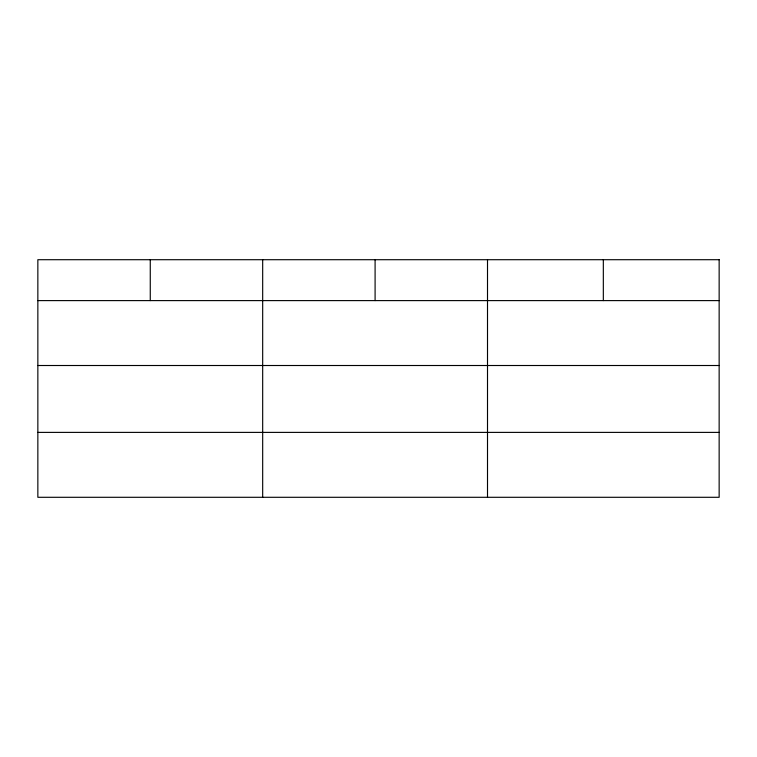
<?xml version="1.0" encoding="UTF-8"?>
<svg xmlns="http://www.w3.org/2000/svg" width="757" height="757" viewBox="0 0 757 757"><rect width="100%" height="100%" fill="white"/><g stroke="black" fill="none" stroke-linecap="round" stroke-linejoin="round"><path stroke-width="1.14" d="M37.85 300.605L719.15 300.605M37.85 365.508L719.15 365.508M37.85 432.389L719.15 432.389M603.329 259.708L603.329 300.605M487.508 259.708L487.508 497.292M375.094 259.708L375.094 300.605M262.679 259.708L262.679 497.292M150.265 259.708L150.265 300.605M719.15 259.708L37.85 259.708L37.85 497.292L719.15 497.292L719.15 259.708"/></g></svg>
